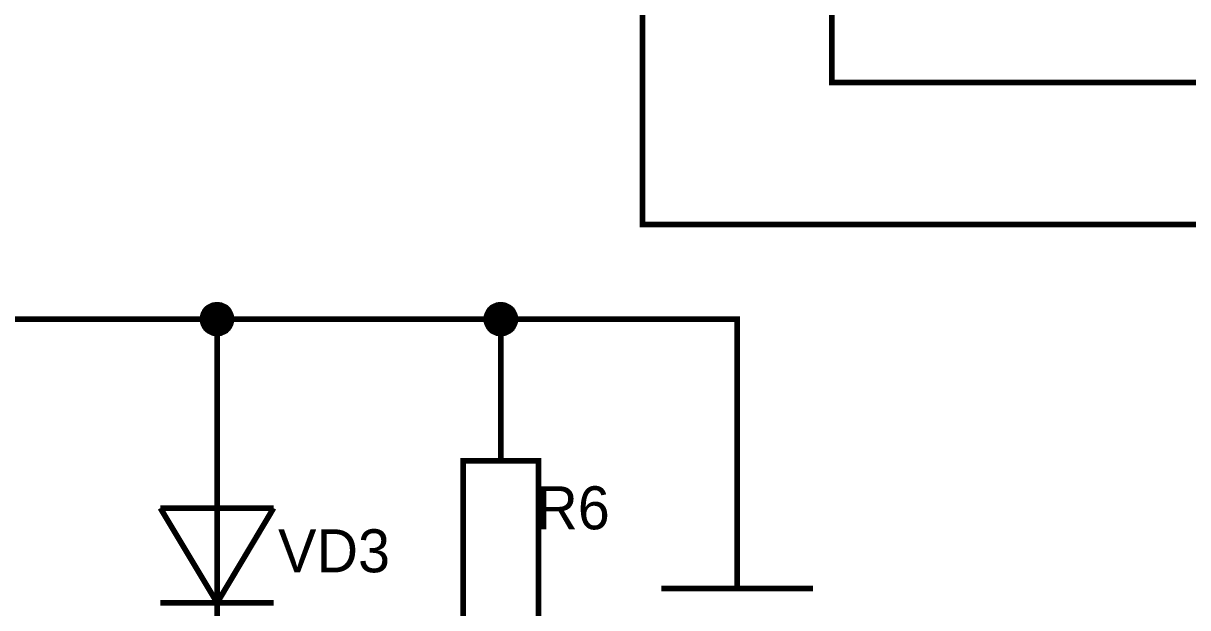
# Model space of a CAD drawing. Header units: millimetres. Extents: x 0 to 594, y 0 to 420.
# Drawn here: x 177.3 to 238.8, y 147.2 to 178.1 of the extents above; entities that cross this region are included whole.
import ezdxf

# ---------------------------------------------------------------- set-up
doc = ezdxf.new("R2010")
doc.units = ezdxf.units.MM
doc.layers.add('Sheet', color=255, linetype='Continuous')

msp = doc.modelspace()

# ---------------------------------------------------------------- linework, layer by layer
at = {"layer": 'Sheet'}
for points, const_width in [([(210.022, 269.986), (210.022, 167.498), (255.011, 167.498), (255.011, 140), (277.514, 140)], 0.3), ([(220.018, 269.986), (220.018, 175), (267.518, 175), (267.518, 159.995), (277.514, 159.995)], 0.3), ([(186.762, 162.491), (186.762, 162.538), (186.762, 162.57), (186.778, 162.602), (186.778, 162.649), (186.794, 162.681), (186.794, 162.712), (186.809, 162.759), (186.825, 162.791), (186.841, 162.823), (186.857, 162.854), (186.873, 162.886), (186.888, 162.917), (186.92, 162.949), (186.936, 162.981), (186.967, 162.996), (186.983, 163.028), (187.015, 163.06), (187.046, 163.075), (187.078, 163.107), (187.109, 163.123), (187.141, 163.139), (187.173, 163.154), (187.204, 163.17), (187.236, 163.186), (187.267, 163.202), (187.299, 163.218), (187.346, 163.233), (187.378, 163.233), (187.425, 163.233), (187.457, 163.249), (187.488, 163.249), (187.536, 163.249)], 0.3), ([(186.762, 162.491), (186.762, 162.538), (186.762, 162.57), (186.778, 162.602), (186.778, 162.649), (186.794, 162.681), (186.794, 162.712), (186.809, 162.759), (186.825, 162.791), (186.841, 162.823), (186.857, 162.854), (186.873, 162.886), (186.888, 162.917), (186.92, 162.949), (186.936, 162.981), (186.967, 162.996), (186.983, 163.028), (187.015, 163.06), (187.046, 163.075), (187.078, 163.107), (187.109, 163.123), (187.141, 163.139), (187.173, 163.154), (187.204, 163.17), (187.236, 163.186), (187.267, 163.202), (187.299, 163.218), (187.346, 163.233), (187.378, 163.233), (187.425, 163.233), (187.457, 163.249), (187.488, 163.249), (187.536, 163.249)], 0.3), ([(186.762, 162.491), (186.762, 162.538), (186.762, 162.57), (186.778, 162.602), (186.778, 162.649), (186.794, 162.681), (186.794, 162.712), (186.809, 162.759), (186.825, 162.791), (186.841, 162.823), (186.857, 162.854), (186.873, 162.886), (186.888, 162.917), (186.92, 162.949), (186.936, 162.981), (186.967, 162.996), (186.983, 163.028), (187.015, 163.06), (187.046, 163.075), (187.078, 163.107), (187.109, 163.123), (187.141, 163.139), (187.173, 163.154), (187.204, 163.17), (187.236, 163.186), (187.267, 163.202), (187.299, 163.218), (187.346, 163.233), (187.378, 163.233), (187.425, 163.233), (187.457, 163.249), (187.488, 163.249), (187.536, 163.249)], 0.3), ([(186.762, 162.491), (186.762, 162.538), (186.762, 162.57), (186.778, 162.602), (186.778, 162.649), (186.794, 162.681), (186.794, 162.712), (186.809, 162.759), (186.825, 162.791), (186.841, 162.823), (186.857, 162.854), (186.873, 162.886), (186.888, 162.917), (186.92, 162.949), (186.936, 162.981), (186.967, 162.996), (186.983, 163.028), (187.015, 163.06), (187.046, 163.075), (187.078, 163.107), (187.109, 163.123), (187.141, 163.139), (187.173, 163.154), (187.204, 163.17), (187.236, 163.186), (187.267, 163.202), (187.299, 163.218), (187.346, 163.233), (187.378, 163.233), (187.425, 163.233), (187.457, 163.249), (187.488, 163.249), (187.536, 163.249)], 0.3), ([(186.762, 162.491), (186.762, 162.538), (186.762, 162.57), (186.778, 162.602), (186.778, 162.649), (186.794, 162.681), (186.794, 162.712), (186.809, 162.759), (186.825, 162.791), (186.841, 162.823), (186.857, 162.854), (186.873, 162.886), (186.888, 162.917), (186.92, 162.949), (186.936, 162.981), (186.967, 162.996), (186.983, 163.028), (187.015, 163.06), (187.046, 163.075), (187.078, 163.107), (187.109, 163.123), (187.141, 163.139), (187.173, 163.154), (187.204, 163.17), (187.236, 163.186), (187.267, 163.202), (187.299, 163.218), (187.346, 163.233), (187.378, 163.233), (187.425, 163.233), (187.457, 163.249), (187.488, 163.249), (187.536, 163.249)], 0.0991), ([(186.762, 162.491), (186.762, 162.538), (186.762, 162.57), (186.778, 162.602), (186.778, 162.649), (186.794, 162.681), (186.794, 162.712), (186.809, 162.759), (186.825, 162.791), (186.841, 162.823), (186.857, 162.854), (186.873, 162.886), (186.888, 162.917), (186.92, 162.949), (186.936, 162.981), (186.967, 162.996), (186.983, 163.028), (187.015, 163.06), (187.046, 163.075), (187.078, 163.107), (187.109, 163.123), (187.141, 163.139), (187.173, 163.154), (187.204, 163.17), (187.236, 163.186), (187.267, 163.202), (187.299, 163.218), (187.346, 163.233), (187.378, 163.233), (187.425, 163.233), (187.457, 163.249), (187.488, 163.249), (187.536, 163.249)], 0.0991), ([(186.762, 162.491), (186.762, 162.538), (186.762, 162.57), (186.778, 162.602), (186.778, 162.649), (186.794, 162.681), (186.794, 162.712), (186.809, 162.759), (186.825, 162.791), (186.841, 162.823), (186.857, 162.854), (186.873, 162.886), (186.888, 162.917), (186.92, 162.949), (186.936, 162.981), (186.967, 162.996), (186.983, 163.028), (187.015, 163.06), (187.046, 163.075), (187.078, 163.107), (187.109, 163.123), (187.141, 163.139), (187.173, 163.154), (187.204, 163.17), (187.236, 163.186), (187.267, 163.202), (187.299, 163.218), (187.346, 163.233), (187.378, 163.233), (187.425, 163.233), (187.457, 163.249), (187.488, 163.249), (187.536, 163.249)], 0.0991), ([(186.762, 162.491), (186.762, 162.538), (186.762, 162.57), (186.778, 162.602), (186.778, 162.649), (186.794, 162.681), (186.794, 162.712), (186.809, 162.759), (186.825, 162.791), (186.841, 162.823), (186.857, 162.854), (186.873, 162.886), (186.888, 162.917), (186.92, 162.949), (186.936, 162.981), (186.967, 162.996), (186.983, 163.028), (187.015, 163.06), (187.046, 163.075), (187.078, 163.107), (187.109, 163.123), (187.141, 163.139), (187.173, 163.154), (187.204, 163.17), (187.236, 163.186), (187.267, 163.202), (187.299, 163.218), (187.346, 163.233), (187.378, 163.233), (187.425, 163.233), (187.457, 163.249), (187.488, 163.249), (187.536, 163.249)], 0.0991), ([(187.536, 163.249), (187.536, 163.249)], 0.3), ([(187.536, 163.249), (187.567, 163.249), (187.615, 163.249), (187.646, 163.233), (187.694, 163.233), (187.725, 163.233), (187.757, 163.218), (187.788, 163.202), (187.82, 163.186), (187.867, 163.17), (187.899, 163.154), (187.931, 163.139), (187.962, 163.123), (187.994, 163.107), (188.009, 163.075), (188.041, 163.06), (188.073, 163.028), (188.088, 162.996), (188.12, 162.981), (188.136, 162.949), (188.167, 162.917), (188.183, 162.886), (188.199, 162.854), (188.215, 162.823), (188.231, 162.791), (188.246, 162.759), (188.262, 162.712), (188.262, 162.681), (188.278, 162.649), (188.278, 162.602), (188.294, 162.57), (188.294, 162.538), (188.294, 162.491)], 0.3), ([(187.536, 163.249), (187.536, 163.249)], 0.3), ([(187.536, 163.249), (187.567, 163.249), (187.615, 163.249), (187.646, 163.233), (187.694, 163.233), (187.725, 163.233), (187.757, 163.218), (187.788, 163.202), (187.82, 163.186), (187.867, 163.17), (187.899, 163.154), (187.931, 163.139), (187.962, 163.123), (187.994, 163.107), (188.009, 163.075), (188.041, 163.06), (188.073, 163.028), (188.088, 162.996), (188.12, 162.981), (188.136, 162.949), (188.167, 162.917), (188.183, 162.886), (188.199, 162.854), (188.215, 162.823), (188.231, 162.791), (188.246, 162.759), (188.262, 162.712), (188.262, 162.681), (188.278, 162.649), (188.278, 162.602), (188.294, 162.57), (188.294, 162.538), (188.294, 162.491)], 0.3), ([(187.536, 163.249), (187.536, 163.249)], 0.3), ([(187.536, 163.249), (187.567, 163.249), (187.615, 163.249), (187.646, 163.233), (187.694, 163.233), (187.725, 163.233), (187.757, 163.218), (187.788, 163.202), (187.82, 163.186), (187.867, 163.17), (187.899, 163.154), (187.931, 163.139), (187.962, 163.123), (187.994, 163.107), (188.009, 163.075), (188.041, 163.06), (188.073, 163.028), (188.088, 162.996), (188.12, 162.981), (188.136, 162.949), (188.167, 162.917), (188.183, 162.886), (188.199, 162.854), (188.215, 162.823), (188.231, 162.791), (188.246, 162.759), (188.262, 162.712), (188.262, 162.681), (188.278, 162.649), (188.278, 162.602), (188.294, 162.57), (188.294, 162.538), (188.294, 162.491)], 0.3), ([(187.536, 163.249), (187.536, 163.249)], 0.3), ([(187.536, 163.249), (187.567, 163.249), (187.615, 163.249), (187.646, 163.233), (187.694, 163.233), (187.725, 163.233), (187.757, 163.218), (187.788, 163.202), (187.82, 163.186), (187.867, 163.17), (187.899, 163.154), (187.931, 163.139), (187.962, 163.123), (187.994, 163.107), (188.009, 163.075), (188.041, 163.06), (188.073, 163.028), (188.088, 162.996), (188.12, 162.981), (188.136, 162.949), (188.167, 162.917), (188.183, 162.886), (188.199, 162.854), (188.215, 162.823), (188.231, 162.791), (188.246, 162.759), (188.262, 162.712), (188.262, 162.681), (188.278, 162.649), (188.278, 162.602), (188.294, 162.57), (188.294, 162.538), (188.294, 162.491)], 0.3), ([(187.536, 163.249), (187.536, 163.249)], 0.0991), ([(187.536, 163.249), (187.567, 163.249), (187.615, 163.249), (187.646, 163.233), (187.694, 163.233), (187.725, 163.233), (187.757, 163.218), (187.788, 163.202), (187.82, 163.186), (187.867, 163.17), (187.899, 163.154), (187.931, 163.139), (187.962, 163.123), (187.994, 163.107), (188.009, 163.075), (188.041, 163.06), (188.073, 163.028), (188.088, 162.996), (188.12, 162.981), (188.136, 162.949), (188.167, 162.917), (188.183, 162.886), (188.199, 162.854), (188.215, 162.823), (188.231, 162.791), (188.246, 162.759), (188.262, 162.712), (188.262, 162.681), (188.278, 162.649), (188.278, 162.602), (188.294, 162.57), (188.294, 162.538), (188.294, 162.491)], 0.0991), ([(187.536, 163.249), (187.536, 163.249)], 0.0991), ([(187.536, 163.249), (187.567, 163.249), (187.615, 163.249), (187.646, 163.233), (187.694, 163.233), (187.725, 163.233), (187.757, 163.218), (187.788, 163.202), (187.82, 163.186), (187.867, 163.17), (187.899, 163.154), (187.931, 163.139), (187.962, 163.123), (187.994, 163.107), (188.009, 163.075), (188.041, 163.06), (188.073, 163.028), (188.088, 162.996), (188.12, 162.981), (188.136, 162.949), (188.167, 162.917), (188.183, 162.886), (188.199, 162.854), (188.215, 162.823), (188.231, 162.791), (188.246, 162.759), (188.262, 162.712), (188.262, 162.681), (188.278, 162.649), (188.278, 162.602), (188.294, 162.57), (188.294, 162.538), (188.294, 162.491)], 0.0991), ([(187.536, 163.249), (187.536, 163.249)], 0.0991), ([(187.536, 163.249), (187.567, 163.249), (187.615, 163.249), (187.646, 163.233), (187.694, 163.233), (187.725, 163.233), (187.757, 163.218), (187.788, 163.202), (187.82, 163.186), (187.867, 163.17), (187.899, 163.154), (187.931, 163.139), (187.962, 163.123), (187.994, 163.107), (188.009, 163.075), (188.041, 163.06), (188.073, 163.028), (188.088, 162.996), (188.12, 162.981), (188.136, 162.949), (188.167, 162.917), (188.183, 162.886), (188.199, 162.854), (188.215, 162.823), (188.231, 162.791), (188.246, 162.759), (188.262, 162.712), (188.262, 162.681), (188.278, 162.649), (188.278, 162.602), (188.294, 162.57), (188.294, 162.538), (188.294, 162.491)], 0.0991), ([(187.536, 163.249), (187.536, 163.249)], 0.0991), ([(187.536, 163.249), (187.567, 163.249), (187.615, 163.249), (187.646, 163.233), (187.694, 163.233), (187.725, 163.233), (187.757, 163.218), (187.788, 163.202), (187.82, 163.186), (187.867, 163.17), (187.899, 163.154), (187.931, 163.139), (187.962, 163.123), (187.994, 163.107), (188.009, 163.075), (188.041, 163.06), (188.073, 163.028), (188.088, 162.996), (188.12, 162.981), (188.136, 162.949), (188.167, 162.917), (188.183, 162.886), (188.199, 162.854), (188.215, 162.823), (188.231, 162.791), (188.246, 162.759), (188.262, 162.712), (188.262, 162.681), (188.278, 162.649), (188.278, 162.602), (188.294, 162.57), (188.294, 162.538), (188.294, 162.491)], 0.0991), ([(201.764, 162.491), (201.764, 162.538), (201.764, 162.57), (201.779, 162.602), (201.779, 162.649), (201.795, 162.681), (201.795, 162.712), (201.811, 162.759), (201.827, 162.791), (201.843, 162.823), (201.858, 162.854), (201.874, 162.886), (201.89, 162.917), (201.921, 162.949), (201.937, 162.981), (201.969, 162.996), (201.985, 163.028), (202.016, 163.06), (202.048, 163.075), (202.064, 163.107), (202.095, 163.123), (202.127, 163.139), (202.158, 163.154), (202.19, 163.17), (202.237, 163.186), (202.269, 163.202), (202.3, 163.218), (202.332, 163.233), (202.364, 163.233), (202.411, 163.233), (202.443, 163.249), (202.49, 163.249), (202.522, 163.249)], 0.3), ([(201.764, 162.491), (201.764, 162.538), (201.764, 162.57), (201.779, 162.602), (201.779, 162.649), (201.795, 162.681), (201.795, 162.712), (201.811, 162.759), (201.827, 162.791), (201.843, 162.823), (201.858, 162.854), (201.874, 162.886), (201.89, 162.917), (201.921, 162.949), (201.937, 162.981), (201.969, 162.996), (201.985, 163.028), (202.016, 163.06), (202.048, 163.075), (202.064, 163.107), (202.095, 163.123), (202.127, 163.139), (202.158, 163.154), (202.19, 163.17), (202.237, 163.186), (202.269, 163.202), (202.3, 163.218), (202.332, 163.233), (202.364, 163.233), (202.411, 163.233), (202.443, 163.249), (202.49, 163.249), (202.522, 163.249)], 0.3), ([(201.764, 162.491), (201.764, 162.538), (201.764, 162.57), (201.779, 162.602), (201.779, 162.649), (201.795, 162.681), (201.795, 162.712), (201.811, 162.759), (201.827, 162.791), (201.843, 162.823), (201.858, 162.854), (201.874, 162.886), (201.89, 162.917), (201.921, 162.949), (201.937, 162.981), (201.969, 162.996), (201.985, 163.028), (202.016, 163.06), (202.048, 163.075), (202.064, 163.107), (202.095, 163.123), (202.127, 163.139), (202.158, 163.154), (202.19, 163.17), (202.237, 163.186), (202.269, 163.202), (202.3, 163.218), (202.332, 163.233), (202.364, 163.233), (202.411, 163.233), (202.443, 163.249), (202.49, 163.249), (202.522, 163.249)], 0.3), ([(201.764, 162.491), (201.764, 162.538), (201.764, 162.57), (201.779, 162.602), (201.779, 162.649), (201.795, 162.681), (201.795, 162.712), (201.811, 162.759), (201.827, 162.791), (201.843, 162.823), (201.858, 162.854), (201.874, 162.886), (201.89, 162.917), (201.921, 162.949), (201.937, 162.981), (201.969, 162.996), (201.985, 163.028), (202.016, 163.06), (202.048, 163.075), (202.064, 163.107), (202.095, 163.123), (202.127, 163.139), (202.158, 163.154), (202.19, 163.17), (202.237, 163.186), (202.269, 163.202), (202.3, 163.218), (202.332, 163.233), (202.364, 163.233), (202.411, 163.233), (202.443, 163.249), (202.49, 163.249), (202.522, 163.249)], 0.3), ([(201.764, 162.491), (201.764, 162.538), (201.764, 162.57), (201.779, 162.602), (201.779, 162.649), (201.795, 162.681), (201.795, 162.712), (201.811, 162.759), (201.827, 162.791), (201.843, 162.823), (201.858, 162.854), (201.874, 162.886), (201.89, 162.917), (201.921, 162.949), (201.937, 162.981), (201.969, 162.996), (201.985, 163.028), (202.016, 163.06), (202.048, 163.075), (202.064, 163.107), (202.095, 163.123), (202.127, 163.139), (202.158, 163.154), (202.19, 163.17), (202.237, 163.186), (202.269, 163.202), (202.3, 163.218), (202.332, 163.233), (202.364, 163.233), (202.411, 163.233), (202.443, 163.249), (202.49, 163.249), (202.522, 163.249)], 0.0991), ([(201.764, 162.491), (201.764, 162.538), (201.764, 162.57), (201.779, 162.602), (201.779, 162.649), (201.795, 162.681), (201.795, 162.712), (201.811, 162.759), (201.827, 162.791), (201.843, 162.823), (201.858, 162.854), (201.874, 162.886), (201.89, 162.917), (201.921, 162.949), (201.937, 162.981), (201.969, 162.996), (201.985, 163.028), (202.016, 163.06), (202.048, 163.075), (202.064, 163.107), (202.095, 163.123), (202.127, 163.139), (202.158, 163.154), (202.19, 163.17), (202.237, 163.186), (202.269, 163.202), (202.3, 163.218), (202.332, 163.233), (202.364, 163.233), (202.411, 163.233), (202.443, 163.249), (202.49, 163.249), (202.522, 163.249)], 0.0991), ([(201.764, 162.491), (201.764, 162.538), (201.764, 162.57), (201.779, 162.602), (201.779, 162.649), (201.795, 162.681), (201.795, 162.712), (201.811, 162.759), (201.827, 162.791), (201.843, 162.823), (201.858, 162.854), (201.874, 162.886), (201.89, 162.917), (201.921, 162.949), (201.937, 162.981), (201.969, 162.996), (201.985, 163.028), (202.016, 163.06), (202.048, 163.075), (202.064, 163.107), (202.095, 163.123), (202.127, 163.139), (202.158, 163.154), (202.19, 163.17), (202.237, 163.186), (202.269, 163.202), (202.3, 163.218), (202.332, 163.233), (202.364, 163.233), (202.411, 163.233), (202.443, 163.249), (202.49, 163.249), (202.522, 163.249)], 0.0991), ([(201.764, 162.491), (201.764, 162.538), (201.764, 162.57), (201.779, 162.602), (201.779, 162.649), (201.795, 162.681), (201.795, 162.712), (201.811, 162.759), (201.827, 162.791), (201.843, 162.823), (201.858, 162.854), (201.874, 162.886), (201.89, 162.917), (201.921, 162.949), (201.937, 162.981), (201.969, 162.996), (201.985, 163.028), (202.016, 163.06), (202.048, 163.075), (202.064, 163.107), (202.095, 163.123), (202.127, 163.139), (202.158, 163.154), (202.19, 163.17), (202.237, 163.186), (202.269, 163.202), (202.3, 163.218), (202.332, 163.233), (202.364, 163.233), (202.411, 163.233), (202.443, 163.249), (202.49, 163.249), (202.522, 163.249)], 0.0991), ([(202.522, 163.249), (202.522, 163.249)], 0.3), ([(202.522, 163.249), (202.569, 163.249), (202.6, 163.249), (202.632, 163.233), (202.679, 163.233), (202.711, 163.233), (202.758, 163.218), (202.79, 163.202), (202.822, 163.186), (202.853, 163.17), (202.885, 163.154), (202.916, 163.139), (202.948, 163.123), (202.979, 163.107), (203.011, 163.075), (203.043, 163.06), (203.074, 163.028), (203.09, 162.996), (203.122, 162.981), (203.137, 162.949), (203.169, 162.917), (203.185, 162.886), (203.201, 162.854), (203.216, 162.823), (203.232, 162.791), (203.248, 162.759), (203.264, 162.712), (203.264, 162.681), (203.28, 162.649), (203.28, 162.602), (203.295, 162.57), (203.295, 162.538), (203.295, 162.491)], 0.3), ([(202.522, 163.249), (202.522, 163.249)], 0.3), ([(202.522, 163.249), (202.569, 163.249), (202.6, 163.249), (202.632, 163.233), (202.679, 163.233), (202.711, 163.233), (202.758, 163.218), (202.79, 163.202), (202.822, 163.186), (202.853, 163.17), (202.885, 163.154), (202.916, 163.139), (202.948, 163.123), (202.979, 163.107), (203.011, 163.075), (203.043, 163.06), (203.074, 163.028), (203.09, 162.996), (203.122, 162.981), (203.137, 162.949), (203.169, 162.917), (203.185, 162.886), (203.201, 162.854), (203.216, 162.823), (203.232, 162.791), (203.248, 162.759), (203.264, 162.712), (203.264, 162.681), (203.28, 162.649), (203.28, 162.602), (203.295, 162.57), (203.295, 162.538), (203.295, 162.491)], 0.3), ([(202.522, 163.249), (202.522, 163.249)], 0.3), ([(202.522, 163.249), (202.569, 163.249), (202.6, 163.249), (202.632, 163.233), (202.679, 163.233), (202.711, 163.233), (202.758, 163.218), (202.79, 163.202), (202.822, 163.186), (202.853, 163.17), (202.885, 163.154), (202.916, 163.139), (202.948, 163.123), (202.979, 163.107), (203.011, 163.075), (203.043, 163.06), (203.074, 163.028), (203.09, 162.996), (203.122, 162.981), (203.137, 162.949), (203.169, 162.917), (203.185, 162.886), (203.201, 162.854), (203.216, 162.823), (203.232, 162.791), (203.248, 162.759), (203.264, 162.712), (203.264, 162.681), (203.28, 162.649), (203.28, 162.602), (203.295, 162.57), (203.295, 162.538), (203.295, 162.491)], 0.3), ([(202.522, 163.249), (202.522, 163.249)], 0.3), ([(202.522, 163.249), (202.569, 163.249), (202.6, 163.249), (202.632, 163.233), (202.679, 163.233), (202.711, 163.233), (202.758, 163.218), (202.79, 163.202), (202.822, 163.186), (202.853, 163.17), (202.885, 163.154), (202.916, 163.139), (202.948, 163.123), (202.979, 163.107), (203.011, 163.075), (203.043, 163.06), (203.074, 163.028), (203.09, 162.996), (203.122, 162.981), (203.137, 162.949), (203.169, 162.917), (203.185, 162.886), (203.201, 162.854), (203.216, 162.823), (203.232, 162.791), (203.248, 162.759), (203.264, 162.712), (203.264, 162.681), (203.28, 162.649), (203.28, 162.602), (203.295, 162.57), (203.295, 162.538), (203.295, 162.491)], 0.3), ([(202.522, 163.249), (202.522, 163.249)], 0.0991), ([(202.522, 163.249), (202.569, 163.249), (202.6, 163.249), (202.632, 163.233), (202.679, 163.233), (202.711, 163.233), (202.758, 163.218), (202.79, 163.202), (202.822, 163.186), (202.853, 163.17), (202.885, 163.154), (202.916, 163.139), (202.948, 163.123), (202.979, 163.107), (203.011, 163.075), (203.043, 163.06), (203.074, 163.028), (203.09, 162.996), (203.122, 162.981), (203.137, 162.949), (203.169, 162.917), (203.185, 162.886), (203.201, 162.854), (203.216, 162.823), (203.232, 162.791), (203.248, 162.759), (203.264, 162.712), (203.264, 162.681), (203.28, 162.649), (203.28, 162.602), (203.295, 162.57), (203.295, 162.538), (203.295, 162.491)], 0.0991), ([(202.522, 163.249), (202.522, 163.249)], 0.0991), ([(202.522, 163.249), (202.569, 163.249), (202.6, 163.249), (202.632, 163.233), (202.679, 163.233), (202.711, 163.233), (202.758, 163.218), (202.79, 163.202), (202.822, 163.186), (202.853, 163.17), (202.885, 163.154), (202.916, 163.139), (202.948, 163.123), (202.979, 163.107), (203.011, 163.075), (203.043, 163.06), (203.074, 163.028), (203.09, 162.996), (203.122, 162.981), (203.137, 162.949), (203.169, 162.917), (203.185, 162.886), (203.201, 162.854), (203.216, 162.823), (203.232, 162.791), (203.248, 162.759), (203.264, 162.712), (203.264, 162.681), (203.28, 162.649), (203.28, 162.602), (203.295, 162.57), (203.295, 162.538), (203.295, 162.491)], 0.0991), ([(202.522, 163.249), (202.522, 163.249)], 0.0991), ([(202.522, 163.249), (202.569, 163.249), (202.6, 163.249), (202.632, 163.233), (202.679, 163.233), (202.711, 163.233), (202.758, 163.218), (202.79, 163.202), (202.822, 163.186), (202.853, 163.17), (202.885, 163.154), (202.916, 163.139), (202.948, 163.123), (202.979, 163.107), (203.011, 163.075), (203.043, 163.06), (203.074, 163.028), (203.09, 162.996), (203.122, 162.981), (203.137, 162.949), (203.169, 162.917), (203.185, 162.886), (203.201, 162.854), (203.216, 162.823), (203.232, 162.791), (203.248, 162.759), (203.264, 162.712), (203.264, 162.681), (203.28, 162.649), (203.28, 162.602), (203.295, 162.57), (203.295, 162.538), (203.295, 162.491)], 0.0991), ([(202.522, 163.249), (202.522, 163.249)], 0.0991), ([(202.522, 163.249), (202.569, 163.249), (202.6, 163.249), (202.632, 163.233), (202.679, 163.233), (202.711, 163.233), (202.758, 163.218), (202.79, 163.202), (202.822, 163.186), (202.853, 163.17), (202.885, 163.154), (202.916, 163.139), (202.948, 163.123), (202.979, 163.107), (203.011, 163.075), (203.043, 163.06), (203.074, 163.028), (203.09, 162.996), (203.122, 162.981), (203.137, 162.949), (203.169, 162.917), (203.185, 162.886), (203.201, 162.854), (203.216, 162.823), (203.232, 162.791), (203.248, 162.759), (203.264, 162.712), (203.264, 162.681), (203.28, 162.649), (203.28, 162.602), (203.295, 162.57), (203.295, 162.538), (203.295, 162.491)], 0.0991), ([(147.537, 119.989), (140.036, 119.989), (140.036, 162.491), (187.536, 162.491), (202.522, 162.491), (215.028, 162.491), (215.028, 152.493)], 0.3), ([(187.536, 161.733), (187.488, 161.733), (187.457, 161.733), (187.425, 161.749), (187.378, 161.749), (187.346, 161.749), (187.299, 161.764), (187.267, 161.78), (187.236, 161.796), (187.204, 161.812), (187.173, 161.828), (187.141, 161.843), (187.109, 161.859), (187.078, 161.875), (187.046, 161.907), (187.015, 161.922), (186.983, 161.954), (186.967, 161.986), (186.936, 162.001), (186.92, 162.033), (186.888, 162.065), (186.873, 162.096), (186.857, 162.128), (186.841, 162.159), (186.825, 162.191), (186.809, 162.222), (186.794, 162.27), (186.794, 162.301), (186.778, 162.333), (186.778, 162.38), (186.762, 162.412), (186.762, 162.444), (186.762, 162.491)], 0.3), ([(186.762, 162.491), (186.762, 162.491)], 0.3), ([(187.536, 161.733), (187.488, 161.733), (187.457, 161.733), (187.425, 161.749), (187.378, 161.749), (187.346, 161.749), (187.299, 161.764), (187.267, 161.78), (187.236, 161.796), (187.204, 161.812), (187.173, 161.828), (187.141, 161.843), (187.109, 161.859), (187.078, 161.875), (187.046, 161.907), (187.015, 161.922), (186.983, 161.954), (186.967, 161.986), (186.936, 162.001), (186.92, 162.033), (186.888, 162.065), (186.873, 162.096), (186.857, 162.128), (186.841, 162.159), (186.825, 162.191), (186.809, 162.222), (186.794, 162.27), (186.794, 162.301), (186.778, 162.333), (186.778, 162.38), (186.762, 162.412), (186.762, 162.444), (186.762, 162.491)], 0.3), ([(186.762, 162.491), (186.762, 162.491)], 0.3), ([(187.536, 161.733), (187.488, 161.733), (187.457, 161.733), (187.425, 161.749), (187.378, 161.749), (187.346, 161.749), (187.299, 161.764), (187.267, 161.78), (187.236, 161.796), (187.204, 161.812), (187.173, 161.828), (187.141, 161.843), (187.109, 161.859), (187.078, 161.875), (187.046, 161.907), (187.015, 161.922), (186.983, 161.954), (186.967, 161.986), (186.936, 162.001), (186.92, 162.033), (186.888, 162.065), (186.873, 162.096), (186.857, 162.128), (186.841, 162.159), (186.825, 162.191), (186.809, 162.222), (186.794, 162.27), (186.794, 162.301), (186.778, 162.333), (186.778, 162.38), (186.762, 162.412), (186.762, 162.444), (186.762, 162.491)], 0.3), ([(186.762, 162.491), (186.762, 162.491)], 0.3), ([(187.536, 161.733), (187.488, 161.733), (187.457, 161.733), (187.425, 161.749), (187.378, 161.749), (187.346, 161.749), (187.299, 161.764), (187.267, 161.78), (187.236, 161.796), (187.204, 161.812), (187.173, 161.828), (187.141, 161.843), (187.109, 161.859), (187.078, 161.875), (187.046, 161.907), (187.015, 161.922), (186.983, 161.954), (186.967, 161.986), (186.936, 162.001), (186.92, 162.033), (186.888, 162.065), (186.873, 162.096), (186.857, 162.128), (186.841, 162.159), (186.825, 162.191), (186.809, 162.222), (186.794, 162.27), (186.794, 162.301), (186.778, 162.333), (186.778, 162.38), (186.762, 162.412), (186.762, 162.444), (186.762, 162.491)], 0.3), ([(186.762, 162.491), (186.762, 162.491)], 0.3), ([(187.536, 161.733), (187.488, 161.733), (187.457, 161.733), (187.425, 161.749), (187.378, 161.749), (187.346, 161.749), (187.299, 161.764), (187.267, 161.78), (187.236, 161.796), (187.204, 161.812), (187.173, 161.828), (187.141, 161.843), (187.109, 161.859), (187.078, 161.875), (187.046, 161.907), (187.015, 161.922), (186.983, 161.954), (186.967, 161.986), (186.936, 162.001), (186.92, 162.033), (186.888, 162.065), (186.873, 162.096), (186.857, 162.128), (186.841, 162.159), (186.825, 162.191), (186.809, 162.222), (186.794, 162.27), (186.794, 162.301), (186.778, 162.333), (186.778, 162.38), (186.762, 162.412), (186.762, 162.444), (186.762, 162.491)], 0.0991), ([(186.762, 162.491), (186.762, 162.491)], 0.0991), ([(187.536, 161.733), (187.488, 161.733), (187.457, 161.733), (187.425, 161.749), (187.378, 161.749), (187.346, 161.749), (187.299, 161.764), (187.267, 161.78), (187.236, 161.796), (187.204, 161.812), (187.173, 161.828), (187.141, 161.843), (187.109, 161.859), (187.078, 161.875), (187.046, 161.907), (187.015, 161.922), (186.983, 161.954), (186.967, 161.986), (186.936, 162.001), (186.92, 162.033), (186.888, 162.065), (186.873, 162.096), (186.857, 162.128), (186.841, 162.159), (186.825, 162.191), (186.809, 162.222), (186.794, 162.27), (186.794, 162.301), (186.778, 162.333), (186.778, 162.38), (186.762, 162.412), (186.762, 162.444), (186.762, 162.491)], 0.0991), ([(186.762, 162.491), (186.762, 162.491)], 0.0991), ([(187.536, 161.733), (187.488, 161.733), (187.457, 161.733), (187.425, 161.749), (187.378, 161.749), (187.346, 161.749), (187.299, 161.764), (187.267, 161.78), (187.236, 161.796), (187.204, 161.812), (187.173, 161.828), (187.141, 161.843), (187.109, 161.859), (187.078, 161.875), (187.046, 161.907), (187.015, 161.922), (186.983, 161.954), (186.967, 161.986), (186.936, 162.001), (186.92, 162.033), (186.888, 162.065), (186.873, 162.096), (186.857, 162.128), (186.841, 162.159), (186.825, 162.191), (186.809, 162.222), (186.794, 162.27), (186.794, 162.301), (186.778, 162.333), (186.778, 162.38), (186.762, 162.412), (186.762, 162.444), (186.762, 162.491)], 0.0991), ([(186.762, 162.491), (186.762, 162.491)], 0.0991), ([(187.536, 161.733), (187.488, 161.733), (187.457, 161.733), (187.425, 161.749), (187.378, 161.749), (187.346, 161.749), (187.299, 161.764), (187.267, 161.78), (187.236, 161.796), (187.204, 161.812), (187.173, 161.828), (187.141, 161.843), (187.109, 161.859), (187.078, 161.875), (187.046, 161.907), (187.015, 161.922), (186.983, 161.954), (186.967, 161.986), (186.936, 162.001), (186.92, 162.033), (186.888, 162.065), (186.873, 162.096), (186.857, 162.128), (186.841, 162.159), (186.825, 162.191), (186.809, 162.222), (186.794, 162.27), (186.794, 162.301), (186.778, 162.333), (186.778, 162.38), (186.762, 162.412), (186.762, 162.444), (186.762, 162.491)], 0.0991), ([(186.762, 162.491), (186.762, 162.491)], 0.0991), ([(188.294, 162.491), (188.294, 162.444), (188.294, 162.412), (188.278, 162.38), (188.278, 162.333), (188.262, 162.301), (188.262, 162.27), (188.246, 162.222), (188.231, 162.191), (188.215, 162.159), (188.199, 162.128), (188.183, 162.096), (188.167, 162.065), (188.136, 162.033), (188.12, 162.001), (188.088, 161.986), (188.073, 161.954), (188.041, 161.922), (188.009, 161.907), (187.994, 161.875), (187.962, 161.859), (187.931, 161.843), (187.899, 161.828), (187.867, 161.812), (187.82, 161.796), (187.788, 161.78), (187.757, 161.764), (187.725, 161.749), (187.694, 161.749), (187.646, 161.749), (187.615, 161.733), (187.567, 161.733), (187.536, 161.733)], 0.3), ([(187.536, 157.5), (187.536, 162.491)], 0.3), ([(188.294, 162.491), (188.294, 162.444), (188.294, 162.412), (188.278, 162.38), (188.278, 162.333), (188.262, 162.301), (188.262, 162.27), (188.246, 162.222), (188.231, 162.191), (188.215, 162.159), (188.199, 162.128), (188.183, 162.096), (188.167, 162.065), (188.136, 162.033), (188.12, 162.001), (188.088, 161.986), (188.073, 161.954), (188.041, 161.922), (188.009, 161.907), (187.994, 161.875), (187.962, 161.859), (187.931, 161.843), (187.899, 161.828), (187.867, 161.812), (187.82, 161.796), (187.788, 161.78), (187.757, 161.764), (187.725, 161.749), (187.694, 161.749), (187.646, 161.749), (187.615, 161.733), (187.567, 161.733), (187.536, 161.733)], 0.3), ([(188.294, 162.491), (188.294, 162.444), (188.294, 162.412), (188.278, 162.38), (188.278, 162.333), (188.262, 162.301), (188.262, 162.27), (188.246, 162.222), (188.231, 162.191), (188.215, 162.159), (188.199, 162.128), (188.183, 162.096), (188.167, 162.065), (188.136, 162.033), (188.12, 162.001), (188.088, 161.986), (188.073, 161.954), (188.041, 161.922), (188.009, 161.907), (187.994, 161.875), (187.962, 161.859), (187.931, 161.843), (187.899, 161.828), (187.867, 161.812), (187.82, 161.796), (187.788, 161.78), (187.757, 161.764), (187.725, 161.749), (187.694, 161.749), (187.646, 161.749), (187.615, 161.733), (187.567, 161.733), (187.536, 161.733)], 0.3), ([(188.294, 162.491), (188.294, 162.444), (188.294, 162.412), (188.278, 162.38), (188.278, 162.333), (188.262, 162.301), (188.262, 162.27), (188.246, 162.222), (188.231, 162.191), (188.215, 162.159), (188.199, 162.128), (188.183, 162.096), (188.167, 162.065), (188.136, 162.033), (188.12, 162.001), (188.088, 161.986), (188.073, 161.954), (188.041, 161.922), (188.009, 161.907), (187.994, 161.875), (187.962, 161.859), (187.931, 161.843), (187.899, 161.828), (187.867, 161.812), (187.82, 161.796), (187.788, 161.78), (187.757, 161.764), (187.725, 161.749), (187.694, 161.749), (187.646, 161.749), (187.615, 161.733), (187.567, 161.733), (187.536, 161.733)], 0.3), ([(188.294, 162.491), (188.294, 162.444), (188.294, 162.412), (188.278, 162.38), (188.278, 162.333), (188.262, 162.301), (188.262, 162.27), (188.246, 162.222), (188.231, 162.191), (188.215, 162.159), (188.199, 162.128), (188.183, 162.096), (188.167, 162.065), (188.136, 162.033), (188.12, 162.001), (188.088, 161.986), (188.073, 161.954), (188.041, 161.922), (188.009, 161.907), (187.994, 161.875), (187.962, 161.859), (187.931, 161.843), (187.899, 161.828), (187.867, 161.812), (187.82, 161.796), (187.788, 161.78), (187.757, 161.764), (187.725, 161.749), (187.694, 161.749), (187.646, 161.749), (187.615, 161.733), (187.567, 161.733), (187.536, 161.733)], 0.0991), ([(188.294, 162.491), (188.294, 162.444), (188.294, 162.412), (188.278, 162.38), (188.278, 162.333), (188.262, 162.301), (188.262, 162.27), (188.246, 162.222), (188.231, 162.191), (188.215, 162.159), (188.199, 162.128), (188.183, 162.096), (188.167, 162.065), (188.136, 162.033), (188.12, 162.001), (188.088, 161.986), (188.073, 161.954), (188.041, 161.922), (188.009, 161.907), (187.994, 161.875), (187.962, 161.859), (187.931, 161.843), (187.899, 161.828), (187.867, 161.812), (187.82, 161.796), (187.788, 161.78), (187.757, 161.764), (187.725, 161.749), (187.694, 161.749), (187.646, 161.749), (187.615, 161.733), (187.567, 161.733), (187.536, 161.733)], 0.0991), ([(188.294, 162.491), (188.294, 162.444), (188.294, 162.412), (188.278, 162.38), (188.278, 162.333), (188.262, 162.301), (188.262, 162.27), (188.246, 162.222), (188.231, 162.191), (188.215, 162.159), (188.199, 162.128), (188.183, 162.096), (188.167, 162.065), (188.136, 162.033), (188.12, 162.001), (188.088, 161.986), (188.073, 161.954), (188.041, 161.922), (188.009, 161.907), (187.994, 161.875), (187.962, 161.859), (187.931, 161.843), (187.899, 161.828), (187.867, 161.812), (187.82, 161.796), (187.788, 161.78), (187.757, 161.764), (187.725, 161.749), (187.694, 161.749), (187.646, 161.749), (187.615, 161.733), (187.567, 161.733), (187.536, 161.733)], 0.0991), ([(188.294, 162.491), (188.294, 162.444), (188.294, 162.412), (188.278, 162.38), (188.278, 162.333), (188.262, 162.301), (188.262, 162.27), (188.246, 162.222), (188.231, 162.191), (188.215, 162.159), (188.199, 162.128), (188.183, 162.096), (188.167, 162.065), (188.136, 162.033), (188.12, 162.001), (188.088, 161.986), (188.073, 161.954), (188.041, 161.922), (188.009, 161.907), (187.994, 161.875), (187.962, 161.859), (187.931, 161.843), (187.899, 161.828), (187.867, 161.812), (187.82, 161.796), (187.788, 161.78), (187.757, 161.764), (187.725, 161.749), (187.694, 161.749), (187.646, 161.749), (187.615, 161.733), (187.567, 161.733), (187.536, 161.733)], 0.0991), ([(188.294, 162.491), (188.294, 162.491), (188.294, 162.491), (188.294, 162.491), (188.294, 162.491), (188.294, 162.491), (188.294, 162.491), (188.294, 162.491), (188.294, 162.491), (188.294, 162.491), (188.294, 162.491), (188.294, 162.491), (188.294, 162.491), (188.294, 162.491), (188.294, 162.491), (188.294, 162.491), (188.294, 162.491), (188.294, 162.491), (188.294, 162.491), (188.294, 162.491), (188.294, 162.491), (188.294, 162.491), (188.294, 162.491), (188.294, 162.491), (188.294, 162.491), (188.294, 162.491), (188.294, 162.491), (188.294, 162.491), (188.294, 162.491), (188.294, 162.491), (188.294, 162.491), (188.294, 162.491), (188.294, 162.491)], 0.3), ([(188.294, 162.491), (188.294, 162.491)], 0.3), ([(188.294, 162.491), (188.294, 162.491), (188.294, 162.491), (188.294, 162.491), (188.294, 162.491), (188.294, 162.491), (188.294, 162.491), (188.294, 162.491), (188.294, 162.491), (188.294, 162.491), (188.294, 162.491), (188.294, 162.491), (188.294, 162.491), (188.294, 162.491), (188.294, 162.491), (188.294, 162.491), (188.294, 162.491), (188.294, 162.491), (188.294, 162.491), (188.294, 162.491), (188.294, 162.491), (188.294, 162.491), (188.294, 162.491), (188.294, 162.491), (188.294, 162.491), (188.294, 162.491), (188.294, 162.491), (188.294, 162.491), (188.294, 162.491), (188.294, 162.491), (188.294, 162.491), (188.294, 162.491), (188.294, 162.491)], 0.3), ([(188.294, 162.491), (188.294, 162.491)], 0.3), ([(188.294, 162.491), (188.294, 162.491), (188.294, 162.491), (188.294, 162.491), (188.294, 162.491), (188.294, 162.491), (188.294, 162.491), (188.294, 162.491), (188.294, 162.491), (188.294, 162.491), (188.294, 162.491), (188.294, 162.491), (188.294, 162.491), (188.294, 162.491), (188.294, 162.491), (188.294, 162.491), (188.294, 162.491), (188.294, 162.491), (188.294, 162.491), (188.294, 162.491), (188.294, 162.491), (188.294, 162.491), (188.294, 162.491), (188.294, 162.491), (188.294, 162.491), (188.294, 162.491), (188.294, 162.491), (188.294, 162.491), (188.294, 162.491), (188.294, 162.491), (188.294, 162.491), (188.294, 162.491), (188.294, 162.491)], 0.3), ([(188.294, 162.491), (188.294, 162.491)], 0.3), ([(188.294, 162.491), (188.294, 162.491), (188.294, 162.491), (188.294, 162.491), (188.294, 162.491), (188.294, 162.491), (188.294, 162.491), (188.294, 162.491), (188.294, 162.491), (188.294, 162.491), (188.294, 162.491), (188.294, 162.491), (188.294, 162.491), (188.294, 162.491), (188.294, 162.491), (188.294, 162.491), (188.294, 162.491), (188.294, 162.491), (188.294, 162.491), (188.294, 162.491), (188.294, 162.491), (188.294, 162.491), (188.294, 162.491), (188.294, 162.491), (188.294, 162.491), (188.294, 162.491), (188.294, 162.491), (188.294, 162.491), (188.294, 162.491), (188.294, 162.491), (188.294, 162.491), (188.294, 162.491), (188.294, 162.491)], 0.3), ([(188.294, 162.491), (188.294, 162.491)], 0.3), ([(188.294, 162.491), (188.294, 162.491), (188.294, 162.491), (188.294, 162.491), (188.294, 162.491), (188.294, 162.491), (188.294, 162.491), (188.294, 162.491), (188.294, 162.491), (188.294, 162.491), (188.294, 162.491), (188.294, 162.491), (188.294, 162.491), (188.294, 162.491), (188.294, 162.491), (188.294, 162.491), (188.294, 162.491), (188.294, 162.491), (188.294, 162.491), (188.294, 162.491), (188.294, 162.491), (188.294, 162.491), (188.294, 162.491), (188.294, 162.491), (188.294, 162.491), (188.294, 162.491), (188.294, 162.491), (188.294, 162.491), (188.294, 162.491), (188.294, 162.491), (188.294, 162.491), (188.294, 162.491), (188.294, 162.491)], 0.0991), ([(188.294, 162.491), (188.294, 162.491)], 0.0991), ([(188.294, 162.491), (188.294, 162.491), (188.294, 162.491), (188.294, 162.491), (188.294, 162.491), (188.294, 162.491), (188.294, 162.491), (188.294, 162.491), (188.294, 162.491), (188.294, 162.491), (188.294, 162.491), (188.294, 162.491), (188.294, 162.491), (188.294, 162.491), (188.294, 162.491), (188.294, 162.491), (188.294, 162.491), (188.294, 162.491), (188.294, 162.491), (188.294, 162.491), (188.294, 162.491), (188.294, 162.491), (188.294, 162.491), (188.294, 162.491), (188.294, 162.491), (188.294, 162.491), (188.294, 162.491), (188.294, 162.491), (188.294, 162.491), (188.294, 162.491), (188.294, 162.491), (188.294, 162.491), (188.294, 162.491)], 0.0991), ([(188.294, 162.491), (188.294, 162.491)], 0.0991), ([(188.294, 162.491), (188.294, 162.491), (188.294, 162.491), (188.294, 162.491), (188.294, 162.491), (188.294, 162.491), (188.294, 162.491), (188.294, 162.491), (188.294, 162.491), (188.294, 162.491), (188.294, 162.491), (188.294, 162.491), (188.294, 162.491), (188.294, 162.491), (188.294, 162.491), (188.294, 162.491), (188.294, 162.491), (188.294, 162.491), (188.294, 162.491), (188.294, 162.491), (188.294, 162.491), (188.294, 162.491), (188.294, 162.491), (188.294, 162.491), (188.294, 162.491), (188.294, 162.491), (188.294, 162.491), (188.294, 162.491), (188.294, 162.491), (188.294, 162.491), (188.294, 162.491), (188.294, 162.491), (188.294, 162.491)], 0.0991), ([(188.294, 162.491), (188.294, 162.491)], 0.0991), ([(188.294, 162.491), (188.294, 162.491), (188.294, 162.491), (188.294, 162.491), (188.294, 162.491), (188.294, 162.491), (188.294, 162.491), (188.294, 162.491), (188.294, 162.491), (188.294, 162.491), (188.294, 162.491), (188.294, 162.491), (188.294, 162.491), (188.294, 162.491), (188.294, 162.491), (188.294, 162.491), (188.294, 162.491), (188.294, 162.491), (188.294, 162.491), (188.294, 162.491), (188.294, 162.491), (188.294, 162.491), (188.294, 162.491), (188.294, 162.491), (188.294, 162.491), (188.294, 162.491), (188.294, 162.491), (188.294, 162.491), (188.294, 162.491), (188.294, 162.491), (188.294, 162.491), (188.294, 162.491), (188.294, 162.491)], 0.0991), ([(188.294, 162.491), (188.294, 162.491)], 0.0991), ([(202.522, 161.733), (202.49, 161.733), (202.443, 161.733), (202.411, 161.749), (202.364, 161.749), (202.332, 161.749), (202.3, 161.764), (202.269, 161.78), (202.237, 161.796), (202.19, 161.812), (202.158, 161.828), (202.127, 161.843), (202.095, 161.859), (202.064, 161.875), (202.048, 161.907), (202.016, 161.922), (201.985, 161.954), (201.969, 161.986), (201.937, 162.001), (201.921, 162.033), (201.89, 162.065), (201.874, 162.096), (201.858, 162.128), (201.843, 162.159), (201.827, 162.191), (201.811, 162.222), (201.795, 162.27), (201.795, 162.301), (201.779, 162.333), (201.779, 162.38), (201.764, 162.412), (201.764, 162.444), (201.764, 162.491)], 0.3), ([(201.764, 162.491), (201.764, 162.491)], 0.3), ([(202.522, 161.733), (202.49, 161.733), (202.443, 161.733), (202.411, 161.749), (202.364, 161.749), (202.332, 161.749), (202.3, 161.764), (202.269, 161.78), (202.237, 161.796), (202.19, 161.812), (202.158, 161.828), (202.127, 161.843), (202.095, 161.859), (202.064, 161.875), (202.048, 161.907), (202.016, 161.922), (201.985, 161.954), (201.969, 161.986), (201.937, 162.001), (201.921, 162.033), (201.89, 162.065), (201.874, 162.096), (201.858, 162.128), (201.843, 162.159), (201.827, 162.191), (201.811, 162.222), (201.795, 162.27), (201.795, 162.301), (201.779, 162.333), (201.779, 162.38), (201.764, 162.412), (201.764, 162.444), (201.764, 162.491)], 0.3), ([(201.764, 162.491), (201.764, 162.491)], 0.3), ([(202.522, 161.733), (202.49, 161.733), (202.443, 161.733), (202.411, 161.749), (202.364, 161.749), (202.332, 161.749), (202.3, 161.764), (202.269, 161.78), (202.237, 161.796), (202.19, 161.812), (202.158, 161.828), (202.127, 161.843), (202.095, 161.859), (202.064, 161.875), (202.048, 161.907), (202.016, 161.922), (201.985, 161.954), (201.969, 161.986), (201.937, 162.001), (201.921, 162.033), (201.89, 162.065), (201.874, 162.096), (201.858, 162.128), (201.843, 162.159), (201.827, 162.191), (201.811, 162.222), (201.795, 162.27), (201.795, 162.301), (201.779, 162.333), (201.779, 162.38), (201.764, 162.412), (201.764, 162.444), (201.764, 162.491)], 0.3), ([(201.764, 162.491), (201.764, 162.491)], 0.3), ([(202.522, 161.733), (202.49, 161.733), (202.443, 161.733), (202.411, 161.749), (202.364, 161.749), (202.332, 161.749), (202.3, 161.764), (202.269, 161.78), (202.237, 161.796), (202.19, 161.812), (202.158, 161.828), (202.127, 161.843), (202.095, 161.859), (202.064, 161.875), (202.048, 161.907), (202.016, 161.922), (201.985, 161.954), (201.969, 161.986), (201.937, 162.001), (201.921, 162.033), (201.89, 162.065), (201.874, 162.096), (201.858, 162.128), (201.843, 162.159), (201.827, 162.191), (201.811, 162.222), (201.795, 162.27), (201.795, 162.301), (201.779, 162.333), (201.779, 162.38), (201.764, 162.412), (201.764, 162.444), (201.764, 162.491)], 0.3), ([(201.764, 162.491), (201.764, 162.491)], 0.3), ([(202.522, 161.733), (202.49, 161.733), (202.443, 161.733), (202.411, 161.749), (202.364, 161.749), (202.332, 161.749), (202.3, 161.764), (202.269, 161.78), (202.237, 161.796), (202.19, 161.812), (202.158, 161.828), (202.127, 161.843), (202.095, 161.859), (202.064, 161.875), (202.048, 161.907), (202.016, 161.922), (201.985, 161.954), (201.969, 161.986), (201.937, 162.001), (201.921, 162.033), (201.89, 162.065), (201.874, 162.096), (201.858, 162.128), (201.843, 162.159), (201.827, 162.191), (201.811, 162.222), (201.795, 162.27), (201.795, 162.301), (201.779, 162.333), (201.779, 162.38), (201.764, 162.412), (201.764, 162.444), (201.764, 162.491)], 0.0991), ([(201.764, 162.491), (201.764, 162.491)], 0.0991), ([(202.522, 161.733), (202.49, 161.733), (202.443, 161.733), (202.411, 161.749), (202.364, 161.749), (202.332, 161.749), (202.3, 161.764), (202.269, 161.78), (202.237, 161.796), (202.19, 161.812), (202.158, 161.828), (202.127, 161.843), (202.095, 161.859), (202.064, 161.875), (202.048, 161.907), (202.016, 161.922), (201.985, 161.954), (201.969, 161.986), (201.937, 162.001), (201.921, 162.033), (201.89, 162.065), (201.874, 162.096), (201.858, 162.128), (201.843, 162.159), (201.827, 162.191), (201.811, 162.222), (201.795, 162.27), (201.795, 162.301), (201.779, 162.333), (201.779, 162.38), (201.764, 162.412), (201.764, 162.444), (201.764, 162.491)], 0.0991), ([(201.764, 162.491), (201.764, 162.491)], 0.0991), ([(202.522, 161.733), (202.49, 161.733), (202.443, 161.733), (202.411, 161.749), (202.364, 161.749), (202.332, 161.749), (202.3, 161.764), (202.269, 161.78), (202.237, 161.796), (202.19, 161.812), (202.158, 161.828), (202.127, 161.843), (202.095, 161.859), (202.064, 161.875), (202.048, 161.907), (202.016, 161.922), (201.985, 161.954), (201.969, 161.986), (201.937, 162.001), (201.921, 162.033), (201.89, 162.065), (201.874, 162.096), (201.858, 162.128), (201.843, 162.159), (201.827, 162.191), (201.811, 162.222), (201.795, 162.27), (201.795, 162.301), (201.779, 162.333), (201.779, 162.38), (201.764, 162.412), (201.764, 162.444), (201.764, 162.491)], 0.0991), ([(201.764, 162.491), (201.764, 162.491)], 0.0991), ([(202.522, 161.733), (202.49, 161.733), (202.443, 161.733), (202.411, 161.749), (202.364, 161.749), (202.332, 161.749), (202.3, 161.764), (202.269, 161.78), (202.237, 161.796), (202.19, 161.812), (202.158, 161.828), (202.127, 161.843), (202.095, 161.859), (202.064, 161.875), (202.048, 161.907), (202.016, 161.922), (201.985, 161.954), (201.969, 161.986), (201.937, 162.001), (201.921, 162.033), (201.89, 162.065), (201.874, 162.096), (201.858, 162.128), (201.843, 162.159), (201.827, 162.191), (201.811, 162.222), (201.795, 162.27), (201.795, 162.301), (201.779, 162.333), (201.779, 162.38), (201.764, 162.412), (201.764, 162.444), (201.764, 162.491)], 0.0991), ([(201.764, 162.491), (201.764, 162.491)], 0.0991), ([(203.295, 162.491), (203.295, 162.444), (203.295, 162.412), (203.28, 162.38), (203.28, 162.333), (203.264, 162.301), (203.264, 162.27), (203.248, 162.222), (203.232, 162.191), (203.216, 162.159), (203.201, 162.128), (203.185, 162.096), (203.169, 162.065), (203.137, 162.033), (203.122, 162.001), (203.09, 161.986), (203.074, 161.954), (203.043, 161.922), (203.011, 161.907), (202.979, 161.875), (202.948, 161.859), (202.916, 161.843), (202.885, 161.828), (202.853, 161.812), (202.822, 161.796), (202.79, 161.78), (202.758, 161.764), (202.711, 161.749), (202.679, 161.749), (202.632, 161.749), (202.6, 161.733), (202.569, 161.733), (202.522, 161.733)], 0.3), ([(202.522, 159.995), (202.522, 162.491)], 0.3), ([(203.295, 162.491), (203.295, 162.444), (203.295, 162.412), (203.28, 162.38), (203.28, 162.333), (203.264, 162.301), (203.264, 162.27), (203.248, 162.222), (203.232, 162.191), (203.216, 162.159), (203.201, 162.128), (203.185, 162.096), (203.169, 162.065), (203.137, 162.033), (203.122, 162.001), (203.09, 161.986), (203.074, 161.954), (203.043, 161.922), (203.011, 161.907), (202.979, 161.875), (202.948, 161.859), (202.916, 161.843), (202.885, 161.828), (202.853, 161.812), (202.822, 161.796), (202.79, 161.78), (202.758, 161.764), (202.711, 161.749), (202.679, 161.749), (202.632, 161.749), (202.6, 161.733), (202.569, 161.733), (202.522, 161.733)], 0.3), ([(203.295, 162.491), (203.295, 162.444), (203.295, 162.412), (203.28, 162.38), (203.28, 162.333), (203.264, 162.301), (203.264, 162.27), (203.248, 162.222), (203.232, 162.191), (203.216, 162.159), (203.201, 162.128), (203.185, 162.096), (203.169, 162.065), (203.137, 162.033), (203.122, 162.001), (203.09, 161.986), (203.074, 161.954), (203.043, 161.922), (203.011, 161.907), (202.979, 161.875), (202.948, 161.859), (202.916, 161.843), (202.885, 161.828), (202.853, 161.812), (202.822, 161.796), (202.79, 161.78), (202.758, 161.764), (202.711, 161.749), (202.679, 161.749), (202.632, 161.749), (202.6, 161.733), (202.569, 161.733), (202.522, 161.733)], 0.3), ([(203.295, 162.491), (203.295, 162.444), (203.295, 162.412), (203.28, 162.38), (203.28, 162.333), (203.264, 162.301), (203.264, 162.27), (203.248, 162.222), (203.232, 162.191), (203.216, 162.159), (203.201, 162.128), (203.185, 162.096), (203.169, 162.065), (203.137, 162.033), (203.122, 162.001), (203.09, 161.986), (203.074, 161.954), (203.043, 161.922), (203.011, 161.907), (202.979, 161.875), (202.948, 161.859), (202.916, 161.843), (202.885, 161.828), (202.853, 161.812), (202.822, 161.796), (202.79, 161.78), (202.758, 161.764), (202.711, 161.749), (202.679, 161.749), (202.632, 161.749), (202.6, 161.733), (202.569, 161.733), (202.522, 161.733)], 0.3), ([(203.295, 162.491), (203.295, 162.444), (203.295, 162.412), (203.28, 162.38), (203.28, 162.333), (203.264, 162.301), (203.264, 162.27), (203.248, 162.222), (203.232, 162.191), (203.216, 162.159), (203.201, 162.128), (203.185, 162.096), (203.169, 162.065), (203.137, 162.033), (203.122, 162.001), (203.09, 161.986), (203.074, 161.954), (203.043, 161.922), (203.011, 161.907), (202.979, 161.875), (202.948, 161.859), (202.916, 161.843), (202.885, 161.828), (202.853, 161.812), (202.822, 161.796), (202.79, 161.78), (202.758, 161.764), (202.711, 161.749), (202.679, 161.749), (202.632, 161.749), (202.6, 161.733), (202.569, 161.733), (202.522, 161.733)], 0.0991), ([(203.295, 162.491), (203.295, 162.444), (203.295, 162.412), (203.28, 162.38), (203.28, 162.333), (203.264, 162.301), (203.264, 162.27), (203.248, 162.222), (203.232, 162.191), (203.216, 162.159), (203.201, 162.128), (203.185, 162.096), (203.169, 162.065), (203.137, 162.033), (203.122, 162.001), (203.09, 161.986), (203.074, 161.954), (203.043, 161.922), (203.011, 161.907), (202.979, 161.875), (202.948, 161.859), (202.916, 161.843), (202.885, 161.828), (202.853, 161.812), (202.822, 161.796), (202.79, 161.78), (202.758, 161.764), (202.711, 161.749), (202.679, 161.749), (202.632, 161.749), (202.6, 161.733), (202.569, 161.733), (202.522, 161.733)], 0.0991), ([(203.295, 162.491), (203.295, 162.444), (203.295, 162.412), (203.28, 162.38), (203.28, 162.333), (203.264, 162.301), (203.264, 162.27), (203.248, 162.222), (203.232, 162.191), (203.216, 162.159), (203.201, 162.128), (203.185, 162.096), (203.169, 162.065), (203.137, 162.033), (203.122, 162.001), (203.09, 161.986), (203.074, 161.954), (203.043, 161.922), (203.011, 161.907), (202.979, 161.875), (202.948, 161.859), (202.916, 161.843), (202.885, 161.828), (202.853, 161.812), (202.822, 161.796), (202.79, 161.78), (202.758, 161.764), (202.711, 161.749), (202.679, 161.749), (202.632, 161.749), (202.6, 161.733), (202.569, 161.733), (202.522, 161.733)], 0.0991), ([(203.295, 162.491), (203.295, 162.444), (203.295, 162.412), (203.28, 162.38), (203.28, 162.333), (203.264, 162.301), (203.264, 162.27), (203.248, 162.222), (203.232, 162.191), (203.216, 162.159), (203.201, 162.128), (203.185, 162.096), (203.169, 162.065), (203.137, 162.033), (203.122, 162.001), (203.09, 161.986), (203.074, 161.954), (203.043, 161.922), (203.011, 161.907), (202.979, 161.875), (202.948, 161.859), (202.916, 161.843), (202.885, 161.828), (202.853, 161.812), (202.822, 161.796), (202.79, 161.78), (202.758, 161.764), (202.711, 161.749), (202.679, 161.749), (202.632, 161.749), (202.6, 161.733), (202.569, 161.733), (202.522, 161.733)], 0.0991), ([(203.295, 162.491), (203.295, 162.491), (203.295, 162.491), (203.295, 162.491), (203.295, 162.491), (203.295, 162.491), (203.295, 162.491), (203.295, 162.491), (203.295, 162.491), (203.295, 162.491), (203.295, 162.491), (203.295, 162.491), (203.295, 162.491), (203.295, 162.491), (203.295, 162.491), (203.295, 162.491), (203.295, 162.491), (203.295, 162.491), (203.295, 162.491), (203.295, 162.491), (203.295, 162.491), (203.295, 162.491), (203.295, 162.491), (203.295, 162.491), (203.295, 162.491), (203.295, 162.491), (203.295, 162.491), (203.295, 162.491), (203.295, 162.491), (203.295, 162.491), (203.295, 162.491), (203.295, 162.491), (203.295, 162.491)], 0.3), ([(203.295, 162.491), (203.295, 162.491)], 0.3), ([(203.295, 162.491), (203.295, 162.491), (203.295, 162.491), (203.295, 162.491), (203.295, 162.491), (203.295, 162.491), (203.295, 162.491), (203.295, 162.491), (203.295, 162.491), (203.295, 162.491), (203.295, 162.491), (203.295, 162.491), (203.295, 162.491), (203.295, 162.491), (203.295, 162.491), (203.295, 162.491), (203.295, 162.491), (203.295, 162.491), (203.295, 162.491), (203.295, 162.491), (203.295, 162.491), (203.295, 162.491), (203.295, 162.491), (203.295, 162.491), (203.295, 162.491), (203.295, 162.491), (203.295, 162.491), (203.295, 162.491), (203.295, 162.491), (203.295, 162.491), (203.295, 162.491), (203.295, 162.491), (203.295, 162.491)], 0.3), ([(203.295, 162.491), (203.295, 162.491)], 0.3), ([(203.295, 162.491), (203.295, 162.491), (203.295, 162.491), (203.295, 162.491), (203.295, 162.491), (203.295, 162.491), (203.295, 162.491), (203.295, 162.491), (203.295, 162.491), (203.295, 162.491), (203.295, 162.491), (203.295, 162.491), (203.295, 162.491), (203.295, 162.491), (203.295, 162.491), (203.295, 162.491), (203.295, 162.491), (203.295, 162.491), (203.295, 162.491), (203.295, 162.491), (203.295, 162.491), (203.295, 162.491), (203.295, 162.491), (203.295, 162.491), (203.295, 162.491), (203.295, 162.491), (203.295, 162.491), (203.295, 162.491), (203.295, 162.491), (203.295, 162.491), (203.295, 162.491), (203.295, 162.491), (203.295, 162.491)], 0.3), ([(203.295, 162.491), (203.295, 162.491)], 0.3), ([(203.295, 162.491), (203.295, 162.491), (203.295, 162.491), (203.295, 162.491), (203.295, 162.491), (203.295, 162.491), (203.295, 162.491), (203.295, 162.491), (203.295, 162.491), (203.295, 162.491), (203.295, 162.491), (203.295, 162.491), (203.295, 162.491), (203.295, 162.491), (203.295, 162.491), (203.295, 162.491), (203.295, 162.491), (203.295, 162.491), (203.295, 162.491), (203.295, 162.491), (203.295, 162.491), (203.295, 162.491), (203.295, 162.491), (203.295, 162.491), (203.295, 162.491), (203.295, 162.491), (203.295, 162.491), (203.295, 162.491), (203.295, 162.491), (203.295, 162.491), (203.295, 162.491), (203.295, 162.491), (203.295, 162.491)], 0.3), ([(203.295, 162.491), (203.295, 162.491)], 0.3), ([(203.295, 162.491), (203.295, 162.491), (203.295, 162.491), (203.295, 162.491), (203.295, 162.491), (203.295, 162.491), (203.295, 162.491), (203.295, 162.491), (203.295, 162.491), (203.295, 162.491), (203.295, 162.491), (203.295, 162.491), (203.295, 162.491), (203.295, 162.491), (203.295, 162.491), (203.295, 162.491), (203.295, 162.491), (203.295, 162.491), (203.295, 162.491), (203.295, 162.491), (203.295, 162.491), (203.295, 162.491), (203.295, 162.491), (203.295, 162.491), (203.295, 162.491), (203.295, 162.491), (203.295, 162.491), (203.295, 162.491), (203.295, 162.491), (203.295, 162.491), (203.295, 162.491), (203.295, 162.491), (203.295, 162.491)], 0.0991), ([(203.295, 162.491), (203.295, 162.491)], 0.0991), ([(203.295, 162.491), (203.295, 162.491), (203.295, 162.491), (203.295, 162.491), (203.295, 162.491), (203.295, 162.491), (203.295, 162.491), (203.295, 162.491), (203.295, 162.491), (203.295, 162.491), (203.295, 162.491), (203.295, 162.491), (203.295, 162.491), (203.295, 162.491), (203.295, 162.491), (203.295, 162.491), (203.295, 162.491), (203.295, 162.491), (203.295, 162.491), (203.295, 162.491), (203.295, 162.491), (203.295, 162.491), (203.295, 162.491), (203.295, 162.491), (203.295, 162.491), (203.295, 162.491), (203.295, 162.491), (203.295, 162.491), (203.295, 162.491), (203.295, 162.491), (203.295, 162.491), (203.295, 162.491), (203.295, 162.491)], 0.0991), ([(203.295, 162.491), (203.295, 162.491)], 0.0991), ([(203.295, 162.491), (203.295, 162.491), (203.295, 162.491), (203.295, 162.491), (203.295, 162.491), (203.295, 162.491), (203.295, 162.491), (203.295, 162.491), (203.295, 162.491), (203.295, 162.491), (203.295, 162.491), (203.295, 162.491), (203.295, 162.491), (203.295, 162.491), (203.295, 162.491), (203.295, 162.491), (203.295, 162.491), (203.295, 162.491), (203.295, 162.491), (203.295, 162.491), (203.295, 162.491), (203.295, 162.491), (203.295, 162.491), (203.295, 162.491), (203.295, 162.491), (203.295, 162.491), (203.295, 162.491), (203.295, 162.491), (203.295, 162.491), (203.295, 162.491), (203.295, 162.491), (203.295, 162.491), (203.295, 162.491)], 0.0991), ([(203.295, 162.491), (203.295, 162.491)], 0.0991), ([(203.295, 162.491), (203.295, 162.491), (203.295, 162.491), (203.295, 162.491), (203.295, 162.491), (203.295, 162.491), (203.295, 162.491), (203.295, 162.491), (203.295, 162.491), (203.295, 162.491), (203.295, 162.491), (203.295, 162.491), (203.295, 162.491), (203.295, 162.491), (203.295, 162.491), (203.295, 162.491), (203.295, 162.491), (203.295, 162.491), (203.295, 162.491), (203.295, 162.491), (203.295, 162.491), (203.295, 162.491), (203.295, 162.491), (203.295, 162.491), (203.295, 162.491), (203.295, 162.491), (203.295, 162.491), (203.295, 162.491), (203.295, 162.491), (203.295, 162.491), (203.295, 162.491), (203.295, 162.491), (203.295, 162.491)], 0.0991), ([(203.295, 162.491), (203.295, 162.491)], 0.0991), ([(202.522, 154.989), (202.522, 159.995)], 0.3), ([(187.536, 152.493), (187.536, 157.5)], 0.3), ([(190.52, 152.493), (184.535, 152.493)], 0.3), ([(184.535, 152.493), (187.536, 147.486)], 0.3), ([(187.536, 147.486), (190.52, 152.493)], 0.3), ([(187.536, 152.493), (187.536, 147.486)], 0.3), ([(215.028, 148.245), (215.028, 152.493)], 0.3), ([(215.028, 148.245), (211.017, 148.245)], 0.3), ([(215.028, 148.245), (219.023, 148.245)], 0.3), ([(190.52, 147.486), (184.535, 147.486)], 0.3), ([(187.536, 147.486), (187.536, 142.495)], 0.3)]:
    msp.add_lwpolyline(points, dxfattribs=dict(at, const_width=const_width))
at = {"layer": 'Sheet', "const_width": 0.762}
for points in [[(187.119, 162.5, 1), (187.881, 162.5, 1)], [(202.119, 162.5, 1), (202.881, 162.5, 1)]]:
    msp.add_lwpolyline(points, format="xyb", close=True, dxfattribs=at)
at = {"layer": 'Sheet', "const_width": 0.3}
msp.add_lwpolyline([(200.532, 154.989), (204.527, 154.989), (204.527, 144.991), (200.532, 144.991), (200.532, 154.989)], close=True, dxfattribs=at)

# ---------------------------------------------------------------- texts
at = {"layer": 'Sheet'}
for s, p in [('R6', (204.401, 151.372)), ('VD3', (190.757, 149.097))]:
    msp.add_text(s, height=2.2744, dxfattribs=at).set_placement(p)

doc.saveas('drawing.dxf')
